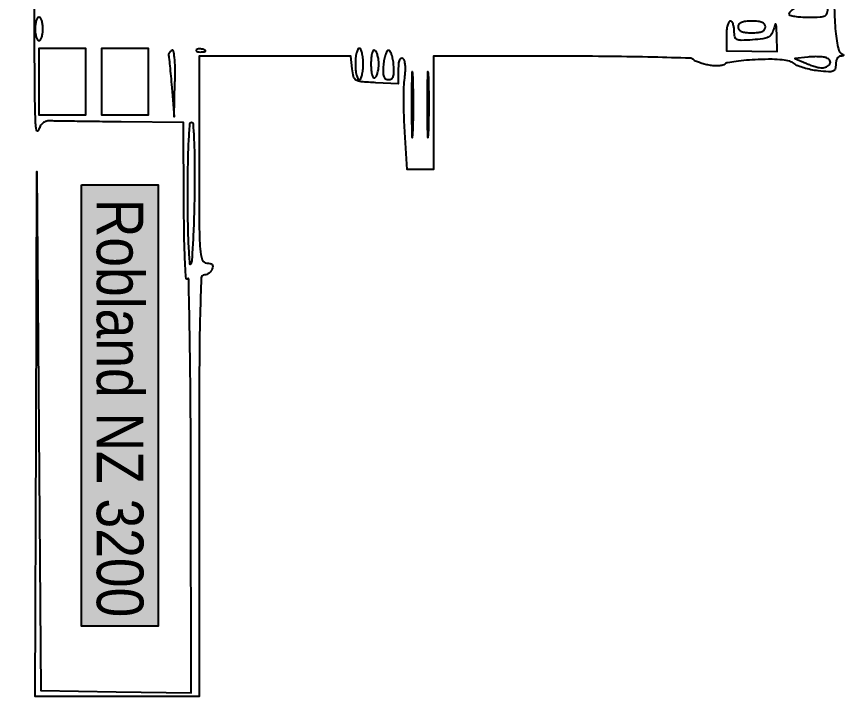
# Model space of a CAD drawing. Header units: millimetres. Extents: x -35961 to -35580, y 154458 to 154764.
# Drawn here: x -35922.478 to -35919.818, y 154643.123 to 154645.311 of the extents above; entities that cross this region are included whole.
import ezdxf

# ---------------------------------------------------------------- set-up
doc = ezdxf.new("R2010")
doc.units = ezdxf.units.MM
doc.header["$MEASUREMENT"] = 0
doc.layers.get('0').update_dxf_attribs({"color": 253})
doc.layers.add('ELÉCTRICO', color=255, linetype='Continuous')
doc.layers.add('NomeMáquinas', color=41, linetype='Continuous')
doc.styles.get("Standard").update_dxf_attribs({"font": 'ARIALN.TTF'})

msp = doc.modelspace()

# ---------------------------------------------------------------- hatches: boundary and pattern name
at = {"layer": 'ELÉCTRICO', "linetype": 'Continuous', "ltscale": 0.03, "true_color": 0xc7c8ca, "transparency": 33554534}
h = msp.add_hatch(color=9, dxfattribs=at)
h.dxf.hatch_style = 1
h.paths.add_polyline_path([(-35922.2696, 154644.7696), (-35922.0225, 154644.7696), (-35922.0225, 154643.3497), (-35922.2696, 154643.3497)])

# ---------------------------------------------------------------- linework, layer by layer
at = {"color": 0, "elevation": 0}
msp.add_lwpolyline([(-35919.8493, 154645.3782), (-35919.8455, 154645.2906, 0.014443), (-35919.8429, 154645.2552, 0.022673), (-35919.8385, 154645.2251, 0.021489), (-35919.8329, 154645.2018, 0.183793), (-35919.8266, 154645.1934, -0.016061), (-35919.8194, 154645.1884, -0.256806), (-35919.8181, 154645.1858, -0.364258), (-35919.8198, 154645.1841, -0.024026), (-35919.8273, 154645.1836, 0.165578), (-35919.8333, 154645.1815, 0.093931), (-35919.8384, 154645.1756, 0.075412), (-35919.8418, 154645.1669, 0.056682), (-35919.843, 154645.1567, -0.077817), (-35919.8452, 154645.1422, -0.232559), (-35919.852, 154645.1352, -0.10418), (-35919.8661, 154645.1332, -0.010796), (-35919.8995, 154645.1363, -0.022768), (-35919.9226, 154645.14, -0.022594), (-35919.9454, 154645.1457, -0.023143), (-35919.9648, 154645.1526, -0.076778), (-35919.9764, 154645.1595, 0.109675), (-35919.9909, 154645.167, 0.035957), (-35920.0148, 154645.1714, 0.026802), (-35920.0478, 154645.1734, 0.011103), (-35920.0926, 154645.1726, 0.010059), (-35920.1301, 154645.1703, 0.014006), (-35920.1636, 154645.1667, 0.010394), (-35920.191, 154645.1624, 0.148465), (-35920.1997, 154645.1579, -0.138104), (-35920.2067, 154645.1542, -0.036719), (-35920.2191, 154645.1524, -0.034341), (-35920.2342, 154645.1524, -0.029513), (-35920.25, 154645.1544, -0.019367), (-35920.2658, 154645.1579, -0.020251), (-35920.281, 154645.1627, -0.020409), (-35920.2938, 154645.1678, -0.079163), (-35920.3009, 154645.1725, 0.179588), (-35920.3119, 154645.177, 0.000927), (-35920.4304, 154645.1802, 0.003951), (-35920.5661, 154645.1826, 0.002475), (-35920.725, 154645.1834), (-35921.137, 154645.1834), (-35921.137, 154645.0013), (-35921.137, 154644.8191), (-35921.1791, 154644.8191), (-35921.2212, 154644.8191), (-35921.2291, 154644.9389, -0.008096), (-35921.2315, 154644.9888, -0.007708), (-35921.2324, 154645.0395, -0.007678), (-35921.2319, 154645.0844, -0.026978), (-35921.2295, 154645.1131, 0.020437), (-35921.2272, 154645.1366, 0.039651), (-35921.2277, 154645.1555, 0.051371), (-35921.2306, 154645.1692, 0.178841), (-35921.2361, 154645.1762, 0.261714), (-35921.242, 154645.1765, 0.185753), (-35921.2466, 154645.1714, 0.071992), (-35921.2494, 154645.1593, 0.019594), (-35921.2501, 154645.1396), (-35921.2501, 154645.0942), (-35921.3224, 154645.098, -0.008706), (-35921.3691, 154645.1012, -0.111137), (-35921.3858, 154645.1066, -0.199512), (-35921.3941, 154645.1176, -0.039346), (-35921.3985, 154645.1426), (-35921.4025, 154645.1834), (-35921.6467, 154645.1834), (-35921.8909, 154645.1834), (-35921.8909, 154644.8505, 0.001126), (-35921.8904, 154644.6365, 0.017414), (-35921.8875, 154644.563, 0.059328), (-35921.8807, 154644.5282, 0.325742), (-35921.8661, 154644.5175, -0.051069), (-35921.8555, 154644.5165, -0.155809), (-35921.8492, 154644.5129, -0.195231), (-35921.847, 154644.507, -0.086117), (-35921.8486, 154644.4987, -0.074185), (-35921.8527, 154644.4915, -0.064359), (-35921.8589, 154644.4854, -0.06686), (-35921.8661, 154644.4813, -0.096313), (-35921.8734, 154644.4799, 0.402197), (-35921.8838, 154644.4698, 0.003853), (-35921.8877, 154644.355, 0.005647), (-35921.8903, 154644.1738, 0.000801), (-35921.8909, 154643.8014), (-35921.8909, 154643.123), (-35922.1547, 154643.123), (-35922.4186, 154643.123), (-35922.4155, 154643.9679), (-35922.4125, 154644.8128), (-35922.4061, 154643.9773), (-35922.3997, 154643.1418), (-35922.1579, 154643.1384), (-35921.916, 154643.135), (-35921.9173, 154643.8168, 0.001393), (-35921.9185, 154644.0762, 0.002495), (-35921.9211, 154644.2892, 0.000818), (-35921.9245, 154644.4667, 0.846999), (-35921.9286, 154644.4673, -0.821601), (-35921.9327, 154644.4678, -0.008145), (-35921.9361, 154644.5208, -0.007508), (-35921.9387, 154644.5992, -0.003314), (-35921.9399, 154644.7029), (-35921.9411, 154644.9698), (-35922.1421, 154644.9721, -0.000271), (-35922.2212, 154644.973, -0.000372), (-35922.2923, 154644.9739, -0.000238), (-35922.352, 154644.9748, -0.004425), (-35922.3709, 154644.9752, 0.074649), (-35922.3838, 154644.9737, 0.108281), (-35922.394, 154644.9684, 0.09817), (-35922.4017, 154644.9588, 0.05279), (-35922.4073, 154644.9447, -0.388829), (-35922.411, 154644.9424, -0.313065), (-35922.4144, 154644.9459, -0.030948), (-35922.4169, 154644.9681, -0.006395), (-35922.4183, 154645.0075, -0.004269), (-35922.4193, 154645.071, -0.000251), (-35922.4205, 154645.2641, -0.000379), (-35922.4217, 154645.4941, -0.000279)], format="xyb", dxfattribs=at)
for points in [[(-35919.9937, 154645.3189, 0.345599), (-35919.9907, 154645.315, 0.021051), (-35919.9753, 154645.312, 0.024165), (-35919.955, 154645.3098, 0.014744), (-35919.9309, 154645.3091, 0.010324), (-35919.8927, 154645.3099, 0.105983), (-35919.8775, 154645.3138, 0.217022), (-35919.8704, 154645.3226, 0.063163), (-35919.8681, 154645.3405, 0.04487), (-35919.8695, 154645.3556, 0.130303), (-35919.8739, 154645.365, 0.151368), (-35919.8819, 154645.3702, 0.068164), (-35919.8944, 154645.3719, 0.058762), (-35919.9071, 154645.3704, 0.023944), (-35919.9238, 154645.3655, 0.023293), (-35919.9414, 154645.3586, 0.027476), (-35919.9573, 154645.3503, 0.018644), (-35919.9712, 154645.3414, 0.025655), (-35919.983, 154645.3322, 0.024246), (-35919.9917, 154645.324, 0.193124)], [(-35922.4186, 154645.2714, 0.031626), (-35922.4176, 154645.2569, 0.048861), (-35922.4149, 154645.2448, 0.06271), (-35922.4108, 154645.2363, 0.254951), (-35922.406, 154645.2337, 0.254951), (-35922.4012, 154645.2363, 0.06271), (-35922.3971, 154645.2448, 0.048861), (-35922.3943, 154645.2569, 0.031626), (-35922.3934, 154645.2714, 0.031626), (-35922.3943, 154645.2858, 0.048861), (-35922.3971, 154645.298, 0.06271), (-35922.4012, 154645.3064, 0.254951), (-35922.406, 154645.3091, 0.254951), (-35922.4108, 154645.3064, 0.06271), (-35922.4149, 154645.298, 0.048861), (-35922.4176, 154645.2858, 0.031626)], [(-35920.1948, 154645.2485), (-35920.1948, 154645.2005), (-35920.1131, 154645.1995), (-35920.0314, 154645.1985), (-35920.0327, 154645.2506, 0.003782), (-35920.0336, 154645.2791, 0.10226), (-35920.0354, 154645.2864, 0.668396), (-35920.0379, 154645.2863, 0.017133), (-35920.0426, 154645.2714, -0.068667), (-35920.0498, 154645.2546, -0.13787), (-35920.0603, 154645.2449, -0.086937), (-35920.0776, 154645.2394, -0.016883), (-35920.1105, 154645.2361, -0.010186), (-35920.1471, 154645.2345, -0.117932), (-35920.1611, 154645.2375, -0.232765), (-35920.1677, 154645.2459, -0.052636), (-35920.1696, 154645.2644, 0.03729), (-35920.1706, 154645.2767, 0.056058), (-35920.1733, 154645.2871, 0.07357), (-35920.1774, 154645.2942, 0.229917), (-35920.1822, 154645.2965, 0.289849), (-35920.1871, 154645.2934, 0.046639), (-35920.1911, 154645.2824, 0.039288), (-35920.1939, 154645.2669, 0.024713)], [(-35920.1571, 154645.2777, 0.164293), (-35920.1542, 154645.2692, 0.129352), (-35920.1466, 154645.2633, 0.075863), (-35920.1333, 154645.2598, 0.025511), (-35920.1131, 154645.2588, 0.025511), (-35920.093, 154645.2598, 0.075863), (-35920.0796, 154645.2633, 0.129352), (-35920.072, 154645.2692, 0.164293), (-35920.0691, 154645.2777, 0.164293), (-35920.072, 154645.2861, 0.129352), (-35920.0796, 154645.292, 0.075863), (-35920.093, 154645.2955, 0.025511), (-35920.1131, 154645.2965, 0.025511), (-35920.1333, 154645.2955, 0.075863), (-35920.1466, 154645.292, 0.129352), (-35920.1542, 154645.2861, 0.164293)], [(-35921.9891, 154645.1858, -0.037769), (-35921.988, 154645.1795, -0.001071), (-35921.9852, 154645.152, -0.002175), (-35921.9821, 154645.1196, -0.001493), (-35921.9788, 154645.0829), (-35921.9708, 154644.9887), (-35921.9685, 154645.0994, 0.007765), (-35921.9683, 154645.1466, 0.02229), (-35921.9701, 154645.1794, 0.030266), (-35921.9734, 154645.2, 0.515406), (-35921.9788, 154645.2023, 0.054374), (-35921.9835, 154645.1987, 0.060174), (-35921.987, 154645.1942, 0.068522), (-35921.9891, 154645.1897, 0.136062)], [(-35921.9, 154645.2036, 0.296942), (-35921.9006, 154645.2008, 0.208169), (-35921.8983, 154645.1985, 0.077125), (-35921.8923, 154645.1971, 0.028489), (-35921.8835, 154645.197, 0.018894), (-35921.8742, 154645.1977, 0.168741), (-35921.8705, 154645.1995, 0.470617), (-35921.8707, 154645.2018, 0.054073), (-35921.876, 154645.2046, 0.051402), (-35921.8828, 154645.2065, 0.05415), (-35921.8898, 154645.207, 0.060344), (-35921.8959, 154645.206, 0.126455)], [(-35921.3883, 154645.1583, 0.023598), (-35921.3874, 154645.139, 0.037669), (-35921.3846, 154645.1228, 0.04382), (-35921.3806, 154645.1112, 0.295869), (-35921.3758, 154645.108, 0.295869), (-35921.3709, 154645.1112, 0.04382), (-35921.3669, 154645.1228, 0.037669), (-35921.3641, 154645.139, 0.023598), (-35921.3632, 154645.1583, 0.023598), (-35921.3641, 154645.1776, 0.037669), (-35921.3669, 154645.1938, 0.04382), (-35921.3709, 154645.2054, 0.295869), (-35921.3758, 154645.2086, 0.295869), (-35921.3806, 154645.2054, 0.04382), (-35921.3846, 154645.1938, 0.037669), (-35921.3874, 154645.1776, 0.023598)], [(-35921.3381, 154645.1583, 0.019189), (-35921.3373, 154645.1375, 0.050431), (-35921.3346, 154645.1228, 0.104919), (-35921.3306, 154645.1151, 0.372961), (-35921.3255, 154645.1143, 0.144823), (-35921.3207, 154645.1197, 0.04093), (-35921.3166, 154645.1304, 0.037579), (-35921.3139, 154645.1439, 0.032024), (-35921.3129, 154645.1583, 0.032024), (-35921.3139, 154645.1727, 0.037579), (-35921.3166, 154645.1862, 0.04093), (-35921.3207, 154645.1969, 0.144823), (-35921.3255, 154645.2023, 0.372961), (-35921.3306, 154645.2015, 0.104919), (-35921.3346, 154645.1938, 0.050431), (-35921.3373, 154645.1791, 0.019189)], [(-35921.298, 154645.1552, 0.01855), (-35921.2991, 154645.1314, 0.086351), (-35921.2968, 154645.1178, 0.173282), (-35921.2911, 154645.1107, 0.137944), (-35921.2815, 154645.108, 0.137944), (-35921.272, 154645.1107, 0.173282), (-35921.2662, 154645.1178, 0.086351), (-35921.264, 154645.1314, 0.01855), (-35921.2651, 154645.1552, 0.024975), (-35921.2675, 154645.1732, 0.038447), (-35921.2715, 154645.1884, 0.044348), (-35921.2764, 154645.1993, 0.270672), (-35921.2815, 154645.2023, 0.270672), (-35921.2866, 154645.1993, 0.044348), (-35921.2916, 154645.1884, 0.038447), (-35921.2956, 154645.1732, 0.024975)], [(-35919.9329, 154645.1806), (-35919.9749, 154645.176), (-35919.9395, 154645.1609, 0.015713), (-35919.9247, 154645.1551, 0.015384), (-35919.9095, 154645.1502, 0.015464), (-35919.8959, 154645.1467, 0.054514), (-35919.8869, 154645.1457, 0.064937), (-35919.8797, 154645.1467, 0.051904), (-35919.8724, 154645.1495, 0.053431), (-35919.866, 154645.1535, 0.084422), (-35919.8618, 154645.1584, 0.139275), (-35919.8602, 154645.1638, 0.124145), (-35919.8617, 154645.1694, 0.103749), (-35919.8659, 154645.1745, 0.07435), (-35919.8724, 154645.1781, 0.062723), (-35919.8823, 154645.1805, 0.018754), (-35919.8978, 154645.1818, 0.018485), (-35919.9154, 154645.1818, 0.019027)], [(-35921.2074, 154645.0264, 0.00187), (-35921.2071, 154644.9588, 0.010022), (-35921.2061, 154644.9221, 0.891547), (-35921.2047, 154644.922, 0.034402), (-35921.2031, 154644.9359, 0.006772), (-35921.2017, 154644.9799, 0.00422), (-35921.2013, 154645.0316, 0.004233), (-35921.2018, 154645.0826, 0.007659), (-35921.2031, 154645.1243, 0.064206), (-35921.2047, 154645.1331, 0.83955), (-35921.2062, 154645.1329, 0.009062), (-35921.2072, 154645.094, 0.00193)], [(-35921.1572, 154645.0264, 0.00187), (-35921.1569, 154644.9588, 0.010022), (-35921.1559, 154644.9221, 0.891547), (-35921.1544, 154644.922, 0.034402), (-35921.1528, 154644.9359, 0.006772), (-35921.1515, 154644.9799, 0.00422), (-35921.1511, 154645.0316, 0.004233), (-35921.1515, 154645.0826, 0.007659), (-35921.1529, 154645.1243, 0.064206), (-35921.1544, 154645.1331, 0.83955), (-35921.1559, 154645.1329, 0.009062), (-35921.1569, 154645.094, 0.00193)], [(-35921.9284, 154644.7343, 0.004025), (-35921.9276, 154644.643, 0.008145), (-35921.9252, 154644.5712, 0.005254), (-35921.9219, 154644.5166, 0.723819), (-35921.9175, 154644.5155, 0.125029), (-35921.9132, 154644.5287, 0.003219), (-35921.9094, 154644.5916, 0.00664), (-35921.9063, 154644.666, 0.004463), (-35921.9047, 154644.7511, 0.003933), (-35921.9045, 154644.8472, 0.010973), (-35921.9063, 154644.9146, 0.006618), (-35921.9094, 154644.9642, 0.392135), (-35921.9155, 154644.9698, 0.391835), (-35921.9216, 154644.9642, 0.005617), (-35921.9252, 154644.9101, 0.010144), (-35921.9277, 154644.8374, 0.003695)]]:
    msp.add_lwpolyline(points, format="xyb", close=True, dxfattribs=at)
for points in [[(-35922.406, 154645.1018), (-35922.406, 154644.995), (-35922.3306, 154644.995), (-35922.2552, 154644.995), (-35922.2552, 154645.1018), (-35922.2552, 154645.2086), (-35922.3306, 154645.2086), (-35922.406, 154645.2086)], [(-35922.205, 154645.1018), (-35922.205, 154644.995), (-35922.1296, 154644.995), (-35922.0542, 154644.995), (-35922.0542, 154645.1018), (-35922.0542, 154645.2086), (-35922.1296, 154645.2086), (-35922.205, 154645.2086)]]:
    msp.add_lwpolyline(points, close=True, dxfattribs=at)
at = {"layer": 'ELÉCTRICO', "linetype": 'Continuous', "ltscale": 0.03}
msp.add_lwpolyline([(-35922.2696, 154644.7696), (-35922.0225, 154644.7696), (-35922.0225, 154643.3497), (-35922.2696, 154643.3497)], close=True, dxfattribs=at)

# ---------------------------------------------------------------- texts
at = {"layer": 'NomeMáquinas', "color": 0, "linetype": 'Continuous', "ltscale": 0.03, "insert": (-35922.0701, 154644.7245, 0), "char_height": 0.15, "attachment_point": 1, "rotation": 270}
msp.add_mtext_dynamic_manual_height_columns('Robland NZ 3200', width=19.754563, gutter_width=16.625, heights=[0], dxfattribs=at)

doc.saveas('drawing.dxf')
